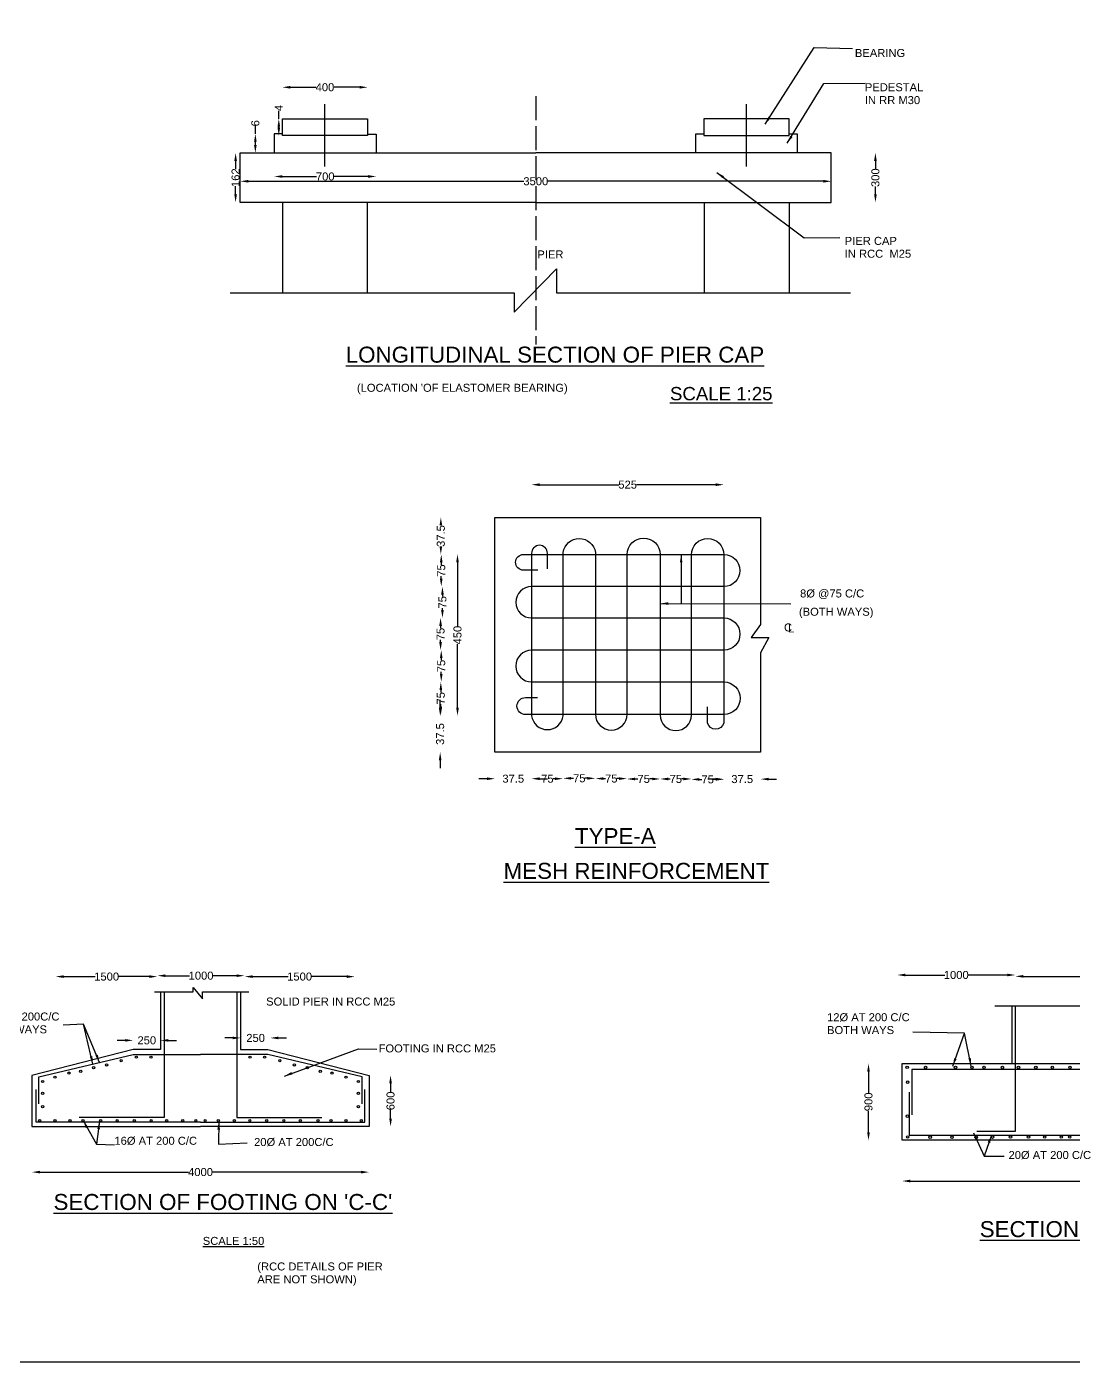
# Model space of a CAD drawing. Header units: millimetres. Extents: x -53248195 to -53221053, y 22139671 to 22157478.
# Drawn here: x -53244033 to -53236184, y 22139671 to 22149686 of the extents above; entities that cross this region are included whole.
import ezdxf

# ---------------------------------------------------------------- set-up
doc = ezdxf.new("R2010")
doc.units = ezdxf.units.MM
doc.header["$MEASUREMENT"] = 0
doc.linetypes.add('ACAD_ISO02W100', pattern=[15, 12, -3])
for name, color, linetype in [('DIMENSION', 7, 'Continuous'), ('DRAWING', 2, 'Continuous'), ('TEXT', 7, 'Continuous')]:
    doc.layers.add(name, color=color, linetype=linetype)
doc.styles.get("Standard").update_dxf_attribs({"font": 'arial.ttf', "height": 60})
doc.dimstyles.get("Standard").update_dxf_attribs({"dimtxt": 60, "dimasz": 60, "dimexe": 0.18, "dimexo": 0.0625, "dimgap": 0.09, "dimtad": 0, "dimdec": 0, "dimzin": 0, "dimdsep": 46, "dimtxsty": 'Standard', "dimcen": 0.09, "dimse1": 1, "dimse2": 1, "dimadec": 0, "dimazin": 0, "dimtfac": 1, "dimtdec": 0, "dimtofl": 0, "dimtmove": 0, "dimatfit": 3, "dimfxl": 1, "dimtolj": 1, "dimtzin": 0, "dimarcsym": 0})

# ---------------------------------------------------------------- blocks, each defined once
blk = doc.blocks.new('*D100')
at = {"layer": 'Defpoints', "color": 0, "transparency": 16777216}
for p in [(-53241476, 22149232), (-53242116, 22148996), (-53241476, 22148996)]:
    blk.add_point(p, dxfattribs=at)
at = {"layer": 'DIMENSION', "color": 0, "lineweight": -2, "transparency": 16777216}
for p, q in [((-53242056, 22149232), (-53241863, 22149232)), ((-53241536, 22149232), (-53241728, 22149232))]:
    blk.add_line(p, q, dxfattribs=at)
at = {"layer": 'DIMENSION', "color": 0, "transparency": 16777216}
for points in [[(-53242056, 22149242), (-53242056, 22149222), (-53242116, 22149232)], [(-53241536, 22149242), (-53241536, 22149222), (-53241476, 22149232)]]:
    blk.add_solid(points, dxfattribs=at)
at = {"layer": 'DIMENSION', "color": 0, "transparency": 16777216, "insert": (-53241796, 22149232), "char_height": 60, "attachment_point": 5}
blk.add_mtext('\\A1;400', dxfattribs=at)
blk = doc.blocks.new('*D101')
at = {"layer": 'Defpoints', "color": 0, "transparency": 16777216}
for p in [(-53242142, 22148996), (-53242116, 22148996), (-53242116, 22148871)]:
    blk.add_point(p, dxfattribs=at)
at = {"layer": 'DIMENSION', "color": 0, "lineweight": -2, "transparency": 16777216}
for p, q in [((-53242142, 22148996), (-53242142, 22149056)), ((-53242142, 22148931), (-53242142, 22148936))]:
    blk.add_line(p, q, dxfattribs=at)
at = {"layer": 'DIMENSION', "color": 0, "transparency": 16777216}
for points in [[(-53242152, 22148936), (-53242132, 22148936), (-53242142, 22148996)], [(-53242152, 22148931), (-53242132, 22148931), (-53242142, 22148871)]]:
    blk.add_solid(points, dxfattribs=at)
at = {"layer": 'DIMENSION', "color": 0, "transparency": 16777216, "insert": (-53242142, 22149077), "char_height": 60, "attachment_point": 5, "rotation": 90}
blk.add_mtext('\\A1;4', dxfattribs=at)
blk = doc.blocks.new('*D102')
at = {"layer": 'Defpoints', "color": 0, "transparency": 16777216}
for p in [(-53242318, 22148883), (-53242176, 22148883), (-53242176, 22148740)]:
    blk.add_point(p, dxfattribs=at)
at = {"layer": 'DIMENSION', "color": 0, "lineweight": -2, "transparency": 16777216}
for p, q in [((-53242318, 22148883), (-53242318, 22148943)), ((-53242318, 22148800), (-53242318, 22148823))]:
    blk.add_line(p, q, dxfattribs=at)
at = {"layer": 'DIMENSION', "color": 0, "transparency": 16777216}
for points in [[(-53242328, 22148823), (-53242308, 22148823), (-53242318, 22148883)], [(-53242328, 22148800), (-53242308, 22148800), (-53242318, 22148740)]]:
    blk.add_solid(points, dxfattribs=at)
at = {"layer": 'DIMENSION', "color": 0, "transparency": 16777216, "insert": (-53242318, 22148962), "char_height": 60, "attachment_point": 5, "rotation": 90}
blk.add_mtext('\\A1;6', dxfattribs=at)
blk = doc.blocks.new('*D103')
at = {"layer": 'Defpoints', "color": 0, "transparency": 16777216}
for p in [(-53242466, 22148740), (-53242431, 22148740), (-53242431, 22148369)]:
    blk.add_point(p, dxfattribs=at)
at = {"layer": 'DIMENSION', "color": 0, "lineweight": -2, "transparency": 16777216}
for p, q in [((-53242466, 22148680), (-53242466, 22148618)), ((-53242466, 22148429), (-53242466, 22148491))]:
    blk.add_line(p, q, dxfattribs=at)
at = {"layer": 'DIMENSION', "color": 0, "transparency": 16777216}
for points in [[(-53242476, 22148680), (-53242456, 22148680), (-53242466, 22148740)], [(-53242476, 22148429), (-53242456, 22148429), (-53242466, 22148369)]]:
    blk.add_solid(points, dxfattribs=at)
at = {"layer": 'DIMENSION', "color": 0, "transparency": 16777216, "insert": (-53242466, 22148554), "char_height": 60, "attachment_point": 5, "rotation": 90}
blk.add_mtext('\\A1;162', dxfattribs=at)
blk = doc.blocks.new('*D104')
at = {"layer": 'Defpoints', "color": 0, "transparency": 16777216}
for p in [(-53242176, 22148740), (-53241412, 22148740), (-53241412, 22148563)]:
    blk.add_point(p, dxfattribs=at)
at = {"layer": 'DIMENSION', "color": 0, "lineweight": -2, "transparency": 16777216}
for p, q in [((-53242116, 22148563), (-53241860, 22148563)), ((-53241472, 22148563), (-53241728, 22148563))]:
    blk.add_line(p, q, dxfattribs=at)
at = {"layer": 'DIMENSION', "color": 0, "transparency": 16777216}
for points in [[(-53242116, 22148573), (-53242116, 22148553), (-53242176, 22148563)], [(-53241472, 22148573), (-53241472, 22148553), (-53241412, 22148563)]]:
    blk.add_solid(points, dxfattribs=at)
at = {"layer": 'DIMENSION', "color": 0, "transparency": 16777216, "insert": (-53241794, 22148563), "char_height": 60, "attachment_point": 5}
blk.add_mtext('\\A1;700', dxfattribs=at)
blk = doc.blocks.new('*D105')
at = {"layer": 'Defpoints', "color": 0, "transparency": 16777216}
for p in [(-53237999, 22148527), (-53242431, 22148486), (-53237999, 22148486)]:
    blk.add_point(p, dxfattribs=at)
at = {"layer": 'DIMENSION', "color": 0, "lineweight": -2, "transparency": 16777216}
for p, q in [((-53242371, 22148527), (-53240305, 22148527)), ((-53238059, 22148527), (-53240126, 22148527))]:
    blk.add_line(p, q, dxfattribs=at)
at = {"layer": 'DIMENSION', "color": 0, "transparency": 16777216}
for points in [[(-53242371, 22148537), (-53242371, 22148517), (-53242431, 22148527)], [(-53238059, 22148537), (-53238059, 22148517), (-53237999, 22148527)]]:
    blk.add_solid(points, dxfattribs=at)
at = {"layer": 'DIMENSION', "color": 0, "transparency": 16777216, "insert": (-53240215, 22148527), "char_height": 60, "attachment_point": 5}
blk.add_mtext('\\A1;3500', dxfattribs=at)
blk = doc.blocks.new('*D106')
at = {"layer": 'Defpoints', "color": 0, "transparency": 16777216}
for p in [(-53237999, 22148740), (-53237668, 22148740), (-53237999, 22148369)]:
    blk.add_point(p, dxfattribs=at)
at = {"layer": 'DIMENSION', "color": 0, "lineweight": -2, "transparency": 16777216}
for p, q in [((-53237668, 22148680), (-53237668, 22148621)), ((-53237668, 22148429), (-53237668, 22148488))]:
    blk.add_line(p, q, dxfattribs=at)
at = {"layer": 'DIMENSION', "color": 0, "transparency": 16777216}
for points in [[(-53237678, 22148680), (-53237658, 22148680), (-53237668, 22148740)], [(-53237678, 22148429), (-53237658, 22148429), (-53237668, 22148369)]]:
    blk.add_solid(points, dxfattribs=at)
at = {"layer": 'DIMENSION', "color": 0, "transparency": 16777216, "insert": (-53237668, 22148554), "char_height": 60, "attachment_point": 5, "rotation": 90}
blk.add_mtext('\\A1;300', dxfattribs=at)
blk = doc.blocks.new('*D136')
at = {"layer": 'Defpoints', "color": 0, "transparency": 16777216}
for p in [(-53237467, 22141336), (-53233787, 22141336), (-53233787, 22141030)]:
    blk.add_point(p, dxfattribs=at)
at = {"layer": 'DIMENSION', "color": 0, "lineweight": -2, "transparency": 16777216}
for p, q in [((-53237407, 22141030), (-53235716, 22141030)), ((-53233847, 22141030), (-53235537, 22141030))]:
    blk.add_line(p, q, dxfattribs=at)
at = {"layer": 'DIMENSION', "color": 0, "transparency": 16777216}
for points in [[(-53237407, 22141040), (-53237407, 22141020), (-53237467, 22141030)], [(-53233847, 22141040), (-53233847, 22141020), (-53233787, 22141030)]]:
    blk.add_solid(points, dxfattribs=at)
at = {"layer": 'DIMENSION', "color": 0, "transparency": 16777216, "insert": (-53235627, 22141030), "char_height": 60, "attachment_point": 5}
blk.add_mtext('\\A1;5000', dxfattribs=at)
blk = doc.blocks.new('*D137')
at = {"layer": 'Defpoints', "color": 0, "transparency": 16777216}
for p in [(-53237720, 22141911), (-53237467, 22141911), (-53237467, 22141336)]:
    blk.add_point(p, dxfattribs=at)
at = {"layer": 'DIMENSION', "color": 0, "lineweight": -2, "transparency": 16777216}
for p, q in [((-53237720, 22141851), (-53237720, 22141690)), ((-53237720, 22141396), (-53237720, 22141557))]:
    blk.add_line(p, q, dxfattribs=at)
at = {"layer": 'DIMENSION', "color": 0, "transparency": 16777216}
for points in [[(-53237730, 22141851), (-53237710, 22141851), (-53237720, 22141911)], [(-53237730, 22141396), (-53237710, 22141396), (-53237720, 22141336)]]:
    blk.add_solid(points, dxfattribs=at)
at = {"layer": 'DIMENSION', "color": 0, "transparency": 16777216, "insert": (-53237720, 22141624), "char_height": 60, "attachment_point": 5, "rotation": 90}
blk.add_mtext('\\A1;900', dxfattribs=at)
blk = doc.blocks.new('*D138')
at = {"layer": 'Defpoints', "color": 0, "transparency": 16777216}
for p in [(-53234609, 22142565), (-53236619, 22142343), (-53234609, 22142343)]:
    blk.add_point(p, dxfattribs=at)
at = {"layer": 'DIMENSION', "color": 0, "lineweight": -2, "transparency": 16777216}
for p, q in [((-53236559, 22142565), (-53235704, 22142565)), ((-53234669, 22142565), (-53235525, 22142565))]:
    blk.add_line(p, q, dxfattribs=at)
at = {"layer": 'DIMENSION', "color": 0, "transparency": 16777216}
for points in [[(-53236559, 22142575), (-53236559, 22142555), (-53236619, 22142565)], [(-53234669, 22142575), (-53234669, 22142555), (-53234609, 22142565)]]:
    blk.add_solid(points, dxfattribs=at)
at = {"layer": 'DIMENSION', "color": 0, "transparency": 16777216, "insert": (-53235614, 22142565), "char_height": 60, "attachment_point": 5}
blk.add_mtext('\\A1;3000', dxfattribs=at)
blk = doc.blocks.new('*D140')
at = {"layer": 'Defpoints', "color": 0, "transparency": 16777216}
for p in [(-53237504, 22142575), (-53237504, 22142575), (-53236619, 22142565)]:
    blk.add_point(p, dxfattribs=at)
at = {"layer": 'DIMENSION', "color": 0, "lineweight": -2, "transparency": 16777216}
for p, q in [((-53237444, 22142575), (-53237148, 22142575)), ((-53236679, 22142575), (-53236975, 22142575))]:
    blk.add_line(p, q, dxfattribs=at)
at = {"layer": 'DIMENSION', "color": 0, "transparency": 16777216}
for points in [[(-53237444, 22142585), (-53237444, 22142565), (-53237504, 22142575)], [(-53236679, 22142585), (-53236679, 22142565), (-53236619, 22142575)]]:
    blk.add_solid(points, dxfattribs=at)
at = {"layer": 'DIMENSION', "color": 0, "transparency": 16777216, "insert": (-53237062, 22142575), "char_height": 60, "attachment_point": 5}
blk.add_mtext('\\A1;1000', dxfattribs=at)
blk = doc.blocks.new('*D156')
at = {"layer": 'Defpoints', "color": 0, "transparency": 16777216}
for p in [(-53243993, 22141439), (-53241466, 22141439), (-53241466, 22141097)]:
    blk.add_point(p, dxfattribs=at)
at = {"layer": 'DIMENSION', "color": 0, "lineweight": -2, "transparency": 16777216}
for p, q in [((-53243933, 22141097), (-53242820, 22141097)), ((-53241526, 22141097), (-53242638, 22141097))]:
    blk.add_line(p, q, dxfattribs=at)
at = {"layer": 'DIMENSION', "color": 0, "transparency": 16777216}
for points in [[(-53243933, 22141107), (-53243933, 22141087), (-53243993, 22141097)], [(-53241526, 22141107), (-53241526, 22141087), (-53241466, 22141097)]]:
    blk.add_solid(points, dxfattribs=at)
at = {"layer": 'DIMENSION', "color": 0, "transparency": 16777216, "insert": (-53242729, 22141097), "char_height": 60, "attachment_point": 5}
blk.add_mtext('\\A1;4000', dxfattribs=at)
blk = doc.blocks.new('*D158')
at = {"layer": 'Defpoints', "color": 0, "transparency": 16777216}
for p in [(-53243234, 22142017), (-53243030, 22142085), (-53243030, 22142017)]:
    blk.add_point(p, dxfattribs=at)
at = {"layer": 'DIMENSION', "color": 0, "lineweight": -2, "transparency": 16777216}
for p, q in [((-53243294, 22142085), (-53243354, 22142085)), ((-53242970, 22142085), (-53242910, 22142085))]:
    blk.add_line(p, q, dxfattribs=at)
at = {"layer": 'DIMENSION', "color": 0, "transparency": 16777216}
for points in [[(-53243294, 22142095), (-53243294, 22142075), (-53243234, 22142085)], [(-53242970, 22142095), (-53242970, 22142075), (-53243030, 22142085)]]:
    blk.add_solid(points, dxfattribs=at)
at = {"layer": 'DIMENSION', "color": 0, "transparency": 16777216, "insert": (-53243132, 22142085), "char_height": 60, "attachment_point": 5}
blk.add_mtext('\\A1;250', dxfattribs=at)
blk = doc.blocks.new('*D159')
at = {"layer": 'Defpoints', "color": 0, "transparency": 16777216}
for p in [(-53242428, 22142017), (-53242205, 22142103), (-53242205, 22142012)]:
    blk.add_point(p, dxfattribs=at)
at = {"layer": 'DIMENSION', "color": 0, "lineweight": -2, "transparency": 16777216}
for p, q in [((-53242488, 22142103), (-53242548, 22142103)), ((-53242145, 22142103), (-53242085, 22142103))]:
    blk.add_line(p, q, dxfattribs=at)
at = {"layer": 'DIMENSION', "color": 0, "transparency": 16777216}
for points in [[(-53242488, 22142113), (-53242488, 22142093), (-53242428, 22142103)], [(-53242145, 22142113), (-53242145, 22142093), (-53242205, 22142103)]]:
    blk.add_solid(points, dxfattribs=at)
at = {"layer": 'DIMENSION', "color": 0, "transparency": 16777216, "insert": (-53242316, 22142103), "char_height": 60, "attachment_point": 5}
blk.add_mtext('\\A1;250', dxfattribs=at)
blk = doc.blocks.new('*D160')
at = {"layer": 'Defpoints', "color": 0, "transparency": 16777216}
for p in [(-53241466, 22141823), (-53241466, 22141439), (-53241304, 22141439)]:
    blk.add_point(p, dxfattribs=at)
at = {"layer": 'DIMENSION', "color": 0, "lineweight": -2, "transparency": 16777216}
for p, q in [((-53241304, 22141763), (-53241304, 22141697)), ((-53241304, 22141499), (-53241304, 22141565))]:
    blk.add_line(p, q, dxfattribs=at)
at = {"layer": 'DIMENSION', "color": 0, "transparency": 16777216}
for points in [[(-53241314, 22141763), (-53241294, 22141763), (-53241304, 22141823)], [(-53241314, 22141499), (-53241294, 22141499), (-53241304, 22141439)]]:
    blk.add_solid(points, dxfattribs=at)
at = {"layer": 'DIMENSION', "color": 0, "transparency": 16777216, "insert": (-53241304, 22141631), "char_height": 60, "attachment_point": 5, "rotation": 90}
blk.add_mtext('\\A1;600', dxfattribs=at)
blk = doc.blocks.new('*D161')
at = {"layer": 'Defpoints', "color": 0, "transparency": 16777216}
for p in [(-53243815, 22142577), (-53243815, 22142563), (-53243052, 22142568)]:
    blk.add_point(p, dxfattribs=at)
at = {"layer": 'DIMENSION', "color": 0, "lineweight": -2, "transparency": 16777216}
for p, q in [((-53243755, 22142563), (-53243520, 22142563)), ((-53243112, 22142563), (-53243346, 22142563))]:
    blk.add_line(p, q, dxfattribs=at)
at = {"layer": 'DIMENSION', "color": 0, "transparency": 16777216}
for points in [[(-53243755, 22142573), (-53243755, 22142553), (-53243815, 22142563)], [(-53243112, 22142573), (-53243112, 22142553), (-53243052, 22142563)]]:
    blk.add_solid(points, dxfattribs=at)
at = {"layer": 'DIMENSION', "color": 0, "transparency": 16777216, "insert": (-53243433, 22142563), "char_height": 60, "attachment_point": 5}
blk.add_mtext('\\A1;1500', dxfattribs=at)
blk = doc.blocks.new('*D162')
at = {"layer": 'Defpoints', "color": 0, "transparency": 16777216}
for p in [(-53243052, 22142563), (-53242399, 22142570), (-53242399, 22142563)]:
    blk.add_point(p, dxfattribs=at)
at = {"layer": 'DIMENSION', "color": 0, "lineweight": -2, "transparency": 16777216}
for p, q in [((-53242992, 22142570), (-53242812, 22142570)), ((-53242459, 22142570), (-53242639, 22142570))]:
    blk.add_line(p, q, dxfattribs=at)
at = {"layer": 'DIMENSION', "color": 0, "transparency": 16777216}
for points in [[(-53242992, 22142580), (-53242992, 22142560), (-53243052, 22142570)], [(-53242459, 22142580), (-53242459, 22142560), (-53242399, 22142570)]]:
    blk.add_solid(points, dxfattribs=at)
at = {"layer": 'DIMENSION', "color": 0, "transparency": 16777216, "insert": (-53242725, 22142570), "char_height": 60, "attachment_point": 5}
blk.add_mtext('\\A1;1000', dxfattribs=at)
blk = doc.blocks.new('*D163')
at = {"layer": 'Defpoints', "color": 0, "transparency": 16777216}
for p in [(-53242399, 22142563), (-53241572, 22142575), (-53241572, 22142563)]:
    blk.add_point(p, dxfattribs=at)
at = {"layer": 'DIMENSION', "color": 0, "lineweight": -2, "transparency": 16777216}
for p, q in [((-53242339, 22142563), (-53242072, 22142563)), ((-53241632, 22142563), (-53241899, 22142563))]:
    blk.add_line(p, q, dxfattribs=at)
at = {"layer": 'DIMENSION', "color": 0, "transparency": 16777216}
for points in [[(-53242339, 22142573), (-53242339, 22142553), (-53242399, 22142563)], [(-53241632, 22142573), (-53241632, 22142553), (-53241572, 22142563)]]:
    blk.add_solid(points, dxfattribs=at)
at = {"layer": 'DIMENSION', "color": 0, "transparency": 16777216, "insert": (-53241986, 22142563), "char_height": 60, "attachment_point": 5}
blk.add_mtext('\\A1;1500', dxfattribs=at)
blk = doc.blocks.new('*D164')
at = {"layer": 'Defpoints', "color": 0, "transparency": 16777216}
for p in [(-53238805, 22144528), (-53238529, 22144528), (-53238529, 22144044)]:
    blk.add_point(p, dxfattribs=at)
at = {"layer": 'DIMENSION', "color": 0, "lineweight": -2, "transparency": 16777216}
for p, q in [((-53238865, 22144044), (-53238925, 22144044)), ((-53238469, 22144044), (-53238409, 22144044))]:
    blk.add_line(p, q, dxfattribs=at)
at = {"layer": 'DIMENSION', "color": 0, "transparency": 16777216}
for points in [[(-53238865, 22144054), (-53238865, 22144034), (-53238805, 22144044)], [(-53238469, 22144054), (-53238469, 22144034), (-53238529, 22144044)]]:
    blk.add_solid(points, dxfattribs=at)
at = {"layer": 'DIMENSION', "color": 0, "transparency": 16777216, "insert": (-53238667, 22144044), "char_height": 60, "attachment_point": 5}
blk.add_mtext('\\A1;37.5', dxfattribs=at)
blk = doc.blocks.new('*D165')
at = {"layer": 'Defpoints', "color": 0, "transparency": 16777216}
for p in [(-53239048, 22144528), (-53238805, 22144528), (-53239048, 22144042)]:
    blk.add_point(p, dxfattribs=at)
at = {"layer": 'DIMENSION', "color": 0, "lineweight": -2, "transparency": 16777216}
for p, q in [((-53238988, 22144042), (-53238969, 22144042)), ((-53238865, 22144042), (-53238883, 22144042))]:
    blk.add_line(p, q, dxfattribs=at)
at = {"layer": 'DIMENSION', "color": 0, "transparency": 16777216}
for points in [[(-53238988, 22144052), (-53238988, 22144032), (-53239048, 22144042)], [(-53238865, 22144052), (-53238865, 22144032), (-53238805, 22144042)]]:
    blk.add_solid(points, dxfattribs=at)
at = {"layer": 'DIMENSION', "color": 0, "transparency": 16777216, "insert": (-53238926, 22144042), "char_height": 60, "attachment_point": 5}
blk.add_mtext('\\A1;75', dxfattribs=at)
blk = doc.blocks.new('*D166')
at = {"layer": 'Defpoints', "color": 0, "transparency": 16777216}
for p in [(-53239282, 22144528), (-53239048, 22144528), (-53239282, 22144045)]:
    blk.add_point(p, dxfattribs=at)
at = {"layer": 'DIMENSION', "color": 0, "lineweight": -2, "transparency": 16777216}
for p, q in [((-53239222, 22144045), (-53239208, 22144045)), ((-53239108, 22144045), (-53239122, 22144045))]:
    blk.add_line(p, q, dxfattribs=at)
at = {"layer": 'DIMENSION', "color": 0, "transparency": 16777216}
for points in [[(-53239222, 22144055), (-53239222, 22144035), (-53239282, 22144045)], [(-53239108, 22144055), (-53239108, 22144035), (-53239048, 22144045)]]:
    blk.add_solid(points, dxfattribs=at)
at = {"layer": 'DIMENSION', "color": 0, "transparency": 16777216, "insert": (-53239165, 22144045), "char_height": 60, "attachment_point": 5}
blk.add_mtext('\\A1;75', dxfattribs=at)
blk = doc.blocks.new('*D167')
at = {"layer": 'Defpoints', "color": 0, "transparency": 16777216}
for p in [(-53239531, 22144531), (-53239282, 22144528), (-53239531, 22144045)]:
    blk.add_point(p, dxfattribs=at)
at = {"layer": 'DIMENSION', "color": 0, "lineweight": -2, "transparency": 16777216}
for p, q in [((-53239471, 22144045), (-53239449, 22144045)), ((-53239342, 22144045), (-53239363, 22144045))]:
    blk.add_line(p, q, dxfattribs=at)
at = {"layer": 'DIMENSION', "color": 0, "transparency": 16777216}
for points in [[(-53239471, 22144055), (-53239471, 22144035), (-53239531, 22144045)], [(-53239342, 22144055), (-53239342, 22144035), (-53239282, 22144045)]]:
    blk.add_solid(points, dxfattribs=at)
at = {"layer": 'DIMENSION', "color": 0, "transparency": 16777216, "insert": (-53239406, 22144045), "char_height": 60, "attachment_point": 5}
blk.add_mtext('\\A1;75', dxfattribs=at)
blk = doc.blocks.new('*D168')
at = {"layer": 'Defpoints', "color": 0, "transparency": 16777216}
for p in [(-53239768, 22144528), (-53239531, 22144531), (-53239768, 22144048)]:
    blk.add_point(p, dxfattribs=at)
at = {"layer": 'DIMENSION', "color": 0, "lineweight": -2, "transparency": 16777216}
for p, q in [((-53239708, 22144048), (-53239692, 22144048)), ((-53239591, 22144048), (-53239606, 22144048))]:
    blk.add_line(p, q, dxfattribs=at)
at = {"layer": 'DIMENSION', "color": 0, "transparency": 16777216}
for points in [[(-53239708, 22144058), (-53239708, 22144038), (-53239768, 22144048)], [(-53239591, 22144058), (-53239591, 22144038), (-53239531, 22144048)]]:
    blk.add_solid(points, dxfattribs=at)
at = {"layer": 'DIMENSION', "color": 0, "transparency": 16777216, "insert": (-53239649, 22144048), "char_height": 60, "attachment_point": 5}
blk.add_mtext('\\A1;75', dxfattribs=at)
blk = doc.blocks.new('*D169')
at = {"layer": 'Defpoints', "color": 0, "transparency": 16777216}
for p in [(-53240010, 22144531), (-53239768, 22144531), (-53240010, 22144050)]:
    blk.add_point(p, dxfattribs=at)
at = {"layer": 'DIMENSION', "color": 0, "lineweight": -2, "transparency": 16777216}
for p, q in [((-53239950, 22144050), (-53239932, 22144050)), ((-53239828, 22144050), (-53239846, 22144050))]:
    blk.add_line(p, q, dxfattribs=at)
at = {"layer": 'DIMENSION', "color": 0, "transparency": 16777216}
for points in [[(-53239950, 22144060), (-53239950, 22144040), (-53240010, 22144050)], [(-53239828, 22144060), (-53239828, 22144040), (-53239768, 22144050)]]:
    blk.add_solid(points, dxfattribs=at)
at = {"layer": 'DIMENSION', "color": 0, "transparency": 16777216, "insert": (-53239889, 22144050), "char_height": 60, "attachment_point": 5}
blk.add_mtext('\\A1;75', dxfattribs=at)
blk = doc.blocks.new('*D170')
at = {"layer": 'Defpoints', "color": 0, "transparency": 16777216}
for p in [(-53240247, 22144528), (-53240010, 22144531), (-53240247, 22144047)]:
    blk.add_point(p, dxfattribs=at)
at = {"layer": 'DIMENSION', "color": 0, "lineweight": -2, "transparency": 16777216}
for p, q in [((-53240187, 22144047), (-53240171, 22144047)), ((-53240070, 22144047), (-53240085, 22144047))]:
    blk.add_line(p, q, dxfattribs=at)
at = {"layer": 'DIMENSION', "color": 0, "transparency": 16777216}
for points in [[(-53240187, 22144057), (-53240187, 22144037), (-53240247, 22144047)], [(-53240070, 22144057), (-53240070, 22144037), (-53240010, 22144047)]]:
    blk.add_solid(points, dxfattribs=at)
at = {"layer": 'DIMENSION', "color": 0, "transparency": 16777216, "insert": (-53240128, 22144047), "char_height": 60, "attachment_point": 5}
blk.add_mtext('\\A1;75', dxfattribs=at)
blk = doc.blocks.new('*D171')
at = {"layer": 'Defpoints', "color": 0, "transparency": 16777216}
for p in [(-53240521, 22144528), (-53240247, 22144528), (-53240521, 22144047)]:
    blk.add_point(p, dxfattribs=at)
at = {"layer": 'DIMENSION', "color": 0, "lineweight": -2, "transparency": 16777216}
for p, q in [((-53240581, 22144047), (-53240641, 22144047)), ((-53240187, 22144047), (-53240127, 22144047))]:
    blk.add_line(p, q, dxfattribs=at)
at = {"layer": 'DIMENSION', "color": 0, "transparency": 16777216}
for points in [[(-53240581, 22144057), (-53240581, 22144037), (-53240521, 22144047)], [(-53240187, 22144057), (-53240187, 22144037), (-53240247, 22144047)]]:
    blk.add_solid(points, dxfattribs=at)
at = {"layer": 'DIMENSION', "color": 0, "transparency": 16777216, "insert": (-53240384, 22144047), "char_height": 60, "attachment_point": 5}
blk.add_mtext('\\A1;37.5', dxfattribs=at)
blk = doc.blocks.new('*D172')
at = {"layer": 'Defpoints', "color": 0, "transparency": 16777216}
for p in [(-53240247, 22146252), (-53240247, 22145738), (-53238805, 22145727)]:
    blk.add_point(p, dxfattribs=at)
at = {"layer": 'DIMENSION', "color": 0, "lineweight": -2, "transparency": 16777216}
for p, q in [((-53240187, 22146252), (-53239592, 22146252)), ((-53238865, 22146252), (-53239459, 22146252))]:
    blk.add_line(p, q, dxfattribs=at)
at = {"layer": 'DIMENSION', "color": 0, "transparency": 16777216}
for points in [[(-53240187, 22146262), (-53240187, 22146242), (-53240247, 22146252)], [(-53238865, 22146262), (-53238865, 22146242), (-53238805, 22146252)]]:
    blk.add_solid(points, dxfattribs=at)
at = {"layer": 'DIMENSION', "color": 0, "transparency": 16777216, "insert": (-53239526, 22146252), "char_height": 60, "attachment_point": 5}
blk.add_mtext('\\A1;525', dxfattribs=at)
blk = doc.blocks.new('*D173')
at = {"layer": 'Defpoints', "color": 0, "transparency": 16777216}
for p in [(-53240247, 22145729), (-53240802, 22144519), (-53240247, 22144519)]:
    blk.add_point(p, dxfattribs=at)
at = {"layer": 'DIMENSION', "color": 0, "lineweight": -2, "transparency": 16777216}
for p, q in [((-53240802, 22145669), (-53240802, 22145191)), ((-53240802, 22144579), (-53240802, 22145056))]:
    blk.add_line(p, q, dxfattribs=at)
at = {"layer": 'DIMENSION', "color": 0, "transparency": 16777216}
for points in [[(-53240812, 22145669), (-53240792, 22145669), (-53240802, 22145729)], [(-53240812, 22144579), (-53240792, 22144579), (-53240802, 22144519)]]:
    blk.add_solid(points, dxfattribs=at)
at = {"layer": 'DIMENSION', "color": 0, "transparency": 16777216, "insert": (-53240802, 22145124), "char_height": 60, "attachment_point": 5, "rotation": 90}
blk.add_mtext('\\A1;450', dxfattribs=at)
blk = doc.blocks.new('*D174')
at = {"layer": 'Defpoints', "color": 0, "transparency": 16777216}
for p in [(-53240247, 22144519), (-53240932, 22144245), (-53240247, 22144245)]:
    blk.add_point(p, dxfattribs=at)
at = {"layer": 'DIMENSION', "color": 0, "lineweight": -2, "transparency": 16777216}
for p, q in [((-53240932, 22144579), (-53240932, 22144639)), ((-53240932, 22144185), (-53240932, 22144125))]:
    blk.add_line(p, q, dxfattribs=at)
at = {"layer": 'DIMENSION', "color": 0, "transparency": 16777216}
for points in [[(-53240942, 22144579), (-53240922, 22144579), (-53240932, 22144519)], [(-53240942, 22144185), (-53240922, 22144185), (-53240932, 22144245)]]:
    blk.add_solid(points, dxfattribs=at)
at = {"layer": 'DIMENSION', "color": 0, "transparency": 16777216, "insert": (-53240932, 22144382), "char_height": 60, "attachment_point": 5, "rotation": 90}
blk.add_mtext('\\A1;37.5', dxfattribs=at)
blk = doc.blocks.new('*D175')
at = {"layer": 'Defpoints', "color": 0, "transparency": 16777216}
for p in [(-53240927, 22144773), (-53240247, 22144773), (-53240247, 22144528)]:
    blk.add_point(p, dxfattribs=at)
at = {"layer": 'DIMENSION', "color": 0, "lineweight": -2, "transparency": 16777216}
for p, q in [((-53240927, 22144713), (-53240927, 22144693)), ((-53240927, 22144588), (-53240927, 22144607))]:
    blk.add_line(p, q, dxfattribs=at)
at = {"layer": 'DIMENSION', "color": 0, "transparency": 16777216}
for points in [[(-53240937, 22144713), (-53240917, 22144713), (-53240927, 22144773)], [(-53240937, 22144588), (-53240917, 22144588), (-53240927, 22144528)]]:
    blk.add_solid(points, dxfattribs=at)
at = {"layer": 'DIMENSION', "color": 0, "transparency": 16777216, "insert": (-53240927, 22144650), "char_height": 60, "attachment_point": 5, "rotation": 90}
blk.add_mtext('\\A1;75', dxfattribs=at)
blk = doc.blocks.new('*D176')
at = {"layer": 'Defpoints', "color": 0, "transparency": 16777216}
for p in [(-53240924, 22145011), (-53240247, 22145011), (-53240247, 22144773)]:
    blk.add_point(p, dxfattribs=at)
at = {"layer": 'DIMENSION', "color": 0, "lineweight": -2, "transparency": 16777216}
for p, q in [((-53240924, 22144951), (-53240924, 22144935)), ((-53240924, 22144833), (-53240924, 22144849))]:
    blk.add_line(p, q, dxfattribs=at)
at = {"layer": 'DIMENSION', "color": 0, "transparency": 16777216}
for points in [[(-53240934, 22144951), (-53240914, 22144951), (-53240924, 22145011)], [(-53240934, 22144833), (-53240914, 22144833), (-53240924, 22144773)]]:
    blk.add_solid(points, dxfattribs=at)
at = {"layer": 'DIMENSION', "color": 0, "transparency": 16777216, "insert": (-53240924, 22144892), "char_height": 60, "attachment_point": 5, "rotation": 90}
blk.add_mtext('\\A1;75', dxfattribs=at)
blk = doc.blocks.new('*D177')
at = {"layer": 'Defpoints', "color": 0, "transparency": 16777216}
for p in [(-53240929, 22145253), (-53240247, 22145253), (-53240247, 22145011)]:
    blk.add_point(p, dxfattribs=at)
at = {"layer": 'DIMENSION', "color": 0, "lineweight": -2, "transparency": 16777216}
for p, q in [((-53240929, 22145193), (-53240929, 22145175)), ((-53240929, 22145071), (-53240929, 22145089))]:
    blk.add_line(p, q, dxfattribs=at)
at = {"layer": 'DIMENSION', "color": 0, "transparency": 16777216}
for points in [[(-53240939, 22145193), (-53240919, 22145193), (-53240929, 22145253)], [(-53240939, 22145071), (-53240919, 22145071), (-53240929, 22145011)]]:
    blk.add_solid(points, dxfattribs=at)
at = {"layer": 'DIMENSION', "color": 0, "transparency": 16777216, "insert": (-53240929, 22145132), "char_height": 60, "attachment_point": 5, "rotation": 90}
blk.add_mtext('\\A1;75', dxfattribs=at)
blk = doc.blocks.new('*D178')
at = {"layer": 'Defpoints', "color": 0, "transparency": 16777216}
for p in [(-53240915, 22145488), (-53240247, 22145488), (-53240247, 22145253)]:
    blk.add_point(p, dxfattribs=at)
at = {"layer": 'DIMENSION', "color": 0, "lineweight": -2, "transparency": 16777216}
for p, q in [((-53240915, 22145428), (-53240915, 22145413)), ((-53240915, 22145313), (-53240915, 22145327))]:
    blk.add_line(p, q, dxfattribs=at)
at = {"layer": 'DIMENSION', "color": 0, "transparency": 16777216}
for points in [[(-53240925, 22145428), (-53240905, 22145428), (-53240915, 22145488)], [(-53240925, 22145313), (-53240905, 22145313), (-53240915, 22145253)]]:
    blk.add_solid(points, dxfattribs=at)
at = {"layer": 'DIMENSION', "color": 0, "transparency": 16777216, "insert": (-53240915, 22145370), "char_height": 60, "attachment_point": 5, "rotation": 90}
blk.add_mtext('\\A1;75', dxfattribs=at)
blk = doc.blocks.new('*D179')
at = {"layer": 'Defpoints', "color": 0, "transparency": 16777216}
for p in [(-53240924, 22145729), (-53240247, 22145729), (-53240247, 22145488)]:
    blk.add_point(p, dxfattribs=at)
at = {"layer": 'DIMENSION', "color": 0, "lineweight": -2, "transparency": 16777216}
for p, q in [((-53240924, 22145669), (-53240924, 22145651)), ((-53240924, 22145548), (-53240924, 22145565))]:
    blk.add_line(p, q, dxfattribs=at)
at = {"layer": 'DIMENSION', "color": 0, "transparency": 16777216}
for points in [[(-53240934, 22145669), (-53240914, 22145669), (-53240924, 22145729)], [(-53240934, 22145548), (-53240914, 22145548), (-53240924, 22145488)]]:
    blk.add_solid(points, dxfattribs=at)
at = {"layer": 'DIMENSION', "color": 0, "transparency": 16777216, "insert": (-53240924, 22145608), "char_height": 60, "attachment_point": 5, "rotation": 90}
blk.add_mtext('\\A1;75', dxfattribs=at)
blk = doc.blocks.new('*D180')
at = {"layer": 'Defpoints', "color": 0, "transparency": 16777216}
for p in [(-53240927, 22146006), (-53240247, 22146006), (-53240247, 22145729)]:
    blk.add_point(p, dxfattribs=at)
at = {"layer": 'DIMENSION', "color": 0, "lineweight": -2, "transparency": 16777216}
for p, q in [((-53240927, 22145946), (-53240927, 22145945)), ((-53240927, 22145789), (-53240927, 22145789))]:
    blk.add_line(p, q, dxfattribs=at)
at = {"layer": 'DIMENSION', "color": 0, "transparency": 16777216}
for points in [[(-53240937, 22145946), (-53240917, 22145946), (-53240927, 22146006)], [(-53240937, 22145789), (-53240917, 22145789), (-53240927, 22145729)]]:
    blk.add_solid(points, dxfattribs=at)
at = {"layer": 'DIMENSION', "color": 0, "transparency": 16777216, "insert": (-53240927, 22145867), "char_height": 60, "attachment_point": 5, "rotation": 90}
blk.add_mtext('\\A1;37.5', dxfattribs=at)

msp = doc.modelspace()

# ---------------------------------------------------------------- linework, layer by layer
at = {"layer": 'DIMENSION', "color": 0}
msp.add_lwpolyline([(-53221052.6, 22139670.9), (-53248194.7, 22139670.9), (-53248194.7, 22157477.5), (-53221052.6, 22157477.5)], close=True, dxfattribs=at)
at = {"layer": 'DRAWING', "color": 0, "linetype": 'ACAD_ISO02W100', "ltscale": 15}
msp.add_lwpolyline([(-53240215.1, 22149164.7), (-53240215.1, 22147302)], dxfattribs=at)
at = {"layer": 'DRAWING', "color": 0}
for points in [[(-53241795.7, 22148638.5), (-53241795.7, 22149106.1)], [(-53238634.5, 22148638.5), (-53238634.5, 22149106.1)], [(-53242115.6, 22148882.5), (-53242176.1, 22148882.5), (-53242176.1, 22148740.1)], [(-53241475.9, 22148881.5), (-53241411.8, 22148881.5), (-53241411.8, 22148740.1)], [(-53238954.3, 22148881.5), (-53239018.4, 22148881.5), (-53239018.4, 22148740.1)], [(-53238314.6, 22148882.5), (-53238254.1, 22148882.5), (-53238254.1, 22148740.1)], [(-53240215.1, 22148368.5), (-53242431.4, 22148368.5), (-53242431.4, 22148740.1), (-53240215.1, 22148740.1)], [(-53240215.1, 22148368.5), (-53237998.8, 22148368.5), (-53237998.8, 22148740.1), (-53240215.1, 22148740.1)], [(-53242114.6, 22148368.5), (-53242114.6, 22147691.4)], [(-53241478.3, 22148368.5), (-53241478.3, 22147691.4)], [(-53238951.9, 22148368.5), (-53238951.9, 22147691.4)], [(-53238315.6, 22148368.5), (-53238315.6, 22147691.4)], [(-53242507.2, 22147691.4), (-53240376.4, 22147691.4), (-53240376.4, 22147545.2), (-53240059.6, 22147871.2), (-53240059.6, 22147691.4), (-53237854.4, 22147691.4)], [(-53238529, 22144990.2), (-53238529, 22144245), (-53240521.2, 22144245), (-53240521.2, 22146005.6), (-53238529, 22146005.6), (-53238529, 22145203.9)], [(-53238529, 22145203.9), (-53238601, 22145105.2), (-53238466.3, 22145105.2), (-53238529, 22144990.2)], [(-53243030.1, 22142448.5), (-53243030.1, 22142017.4), (-53243233.8, 22142017.4), (-53243992.9, 22141822.7), (-53243992.9, 22141439.2), (-53242729.3, 22141439.2)], [(-53243002.6, 22142448.5), (-53243002.6, 22141507.7), (-53243640.4, 22141507.7)], [(-53243073.6, 22142448.5), (-53242783.4, 22142448.5), (-53242783.4, 22142481.4), (-53242713.9, 22142396.5), (-53242713.9, 22142448.5), (-53242367.6, 22142448.5)], [(-53242428.4, 22142448.5), (-53242428.4, 22142017.4), (-53242224.7, 22142017.4), (-53241465.7, 22141822.7), (-53241465.7, 22141439.2), (-53242729.3, 22141439.2)], [(-53242456, 22142448.5), (-53242456, 22141507.7), (-53241818.2, 22141507.7)], [(-53236619.4, 22142342.8), (-53236619.4, 22141401.8), (-53236908.5, 22141401.8)], [(-53236773.1, 22142342.8), (-53235742.7, 22142342.8), (-53235742.7, 22142377.6), (-53235659.9, 22142295.5), (-53235659.9, 22142342.8), (-53234478.2, 22142342.8)], [(-53236644.4, 22142342.8), (-53236644.4, 22141911.4)], [(-53243942.5, 22141608.3), (-53243942.5, 22141810.5), (-53243233.3, 22141978.7), (-53242729.3, 22141978.7)], [(-53241516, 22141608.3), (-53241516, 22141810.5), (-53242225.3, 22141978.7), (-53242729.3, 22141978.7)], [(-53235626.9, 22141335.7), (-53237466.9, 22141335.7), (-53237466.9, 22141911.4), (-53235626.9, 22141911.4)], [(-53235626.9, 22141866.6), (-53237395.5, 22141866.6), (-53237395.5, 22141527)], [(-53242729.3, 22141472), (-53243960.4, 22141472), (-53243960.4, 22141716.7)], [(-53242729.3, 22141472), (-53241498.2, 22141472), (-53241498.2, 22141716.7)], [(-53237415.5, 22141696.6), (-53237415.5, 22141374), (-53235626.9, 22141374)]]:
    msp.add_lwpolyline(points, dxfattribs=at)
for points in [[(-53242115.6, 22148996.3), (-53241475.9, 22148996.3), (-53241475.9, 22148871.4), (-53242115.6, 22148871.4)], [(-53238314.6, 22148996.3), (-53238954.3, 22148996.3), (-53238954.3, 22148871.4), (-53238314.6, 22148871.4)]]:
    msp.add_lwpolyline(points, close=True, dxfattribs=at)
for points in [[(-53240127.3, 22145621.3), (-53240127.3, 22145737.6, 1), (-53240246.5, 22145737.6), (-53240246.5, 22144519.1, 0.8795211), (-53240009.7, 22144519.1), (-53240009.7, 22145744.5, -0.8580246), (-53239768.1, 22145744.5), (-53239768.1, 22144530.8, 1), (-53239530.6, 22144530.8), (-53239530.6, 22145727.6, -1), (-53239282.1, 22145727.6), (-53239282.1, 22144524.8, 1), (-53239047.5, 22144524.8), (-53239047.5, 22145726.6, -1), (-53238805, 22145726.6), (-53238805, 22144462.9, -0.7176428), (-53238927.4, 22144462.9), (-53238927.4, 22144585.5)], [(-53240200.5, 22145610.6), (-53240307.6, 22145610.6, -1), (-53240307.6, 22145728.7), (-53238805, 22145728.7, -1), (-53238805, 22145487.5), (-53240246.5, 22145487.5, 1), (-53240246.5, 22145252.8), (-53238805, 22145252.8, -1), (-53238805, 22145010.6), (-53240246.5, 22145010.6, 1), (-53240246.5, 22144772.8), (-53238805, 22144772.8, -1), (-53238805, 22144528), (-53240291.9, 22144528, -1), (-53240291.9, 22144656), (-53240202.1, 22144656)]]:
    msp.add_lwpolyline(points, format="xyb", dxfattribs=at)
for centre, radius in [((-53243324, 22141933.6), 8.5), ((-53243210, 22141958.7), 8.5), ((-53243100.6, 22141958.7), 8.5), ((-53242357.9, 22141958.7), 8.5), ((-53242248.5, 22141958.7), 8.5), ((-53242134.6, 22141933.6), 8.5), ((-53243820.6, 22141809), 8.5), ((-53243716.4, 22141839.2), 8.5), ((-53243627.5, 22141852.3), 8.5), ((-53243530.9, 22141881), 8.5), ((-53243433.2, 22141900.7), 8.5), ((-53242025.4, 22141900.7), 8.5), ((-53241927.7, 22141881), 8.5), ((-53241831.1, 22141852.3), 8.5), ((-53241742.2, 22141839.2), 8.5), ((-53241637.9, 22141809), 8.5), ((-53237430.1, 22141882.9), 9.56), ((-53237291.8, 22141882.9), 9.56), ((-53237067.8, 22141882.9), 9.56), ((-53236944.2, 22141882.9), 9.56), ((-53236853.6, 22141882.9), 9.56), ((-53236715.9, 22141882.9), 9.56), ((-53236595, 22141882.9), 9.56), ((-53236464.9, 22141882.9), 9.56), ((-53236341.5, 22141882.9), 9.56), ((-53236209.2, 22141882.9), 9.56), ((-53243913.2, 22141776.5), 8.5), ((-53241545.3, 22141776.5), 8.5), ((-53237426.6, 22141771.8), 9.56), ((-53243913.2, 22141687.7), 8.5), ((-53241545.3, 22141687.7), 8.5), ((-53243913.2, 22141587.8), 8.5), ((-53241545.3, 22141587.8), 8.5), ((-53237428.3, 22141516.2), 9.56), ((-53243936.3, 22141484.1), 8.5), ((-53243819.6, 22141484.1), 8.5), ((-53243707.1, 22141484.1), 8.5), ((-53243609.9, 22141484.1), 8.5), ((-53243478.7, 22141484.1), 8.5), ((-53243354.2, 22141484.1), 8.5), ((-53243226.1, 22141484.1), 8.5), ((-53243099.1, 22141484.1), 8.5), ((-53242983.2, 22141484.1), 8.5), ((-53242862.6, 22141484.1), 8.5), ((-53242764.5, 22141484.1), 8.5), ((-53242694.1, 22141484.1), 8.5), ((-53242596, 22141484.1), 8.5), ((-53242475.3, 22141484.1), 8.5), ((-53242359.4, 22141484.1), 8.5), ((-53242232.4, 22141484.1), 8.5), ((-53242104.4, 22141484.1), 8.5), ((-53241979.8, 22141484.1), 8.5), ((-53241848.7, 22141484.1), 8.5), ((-53241751.4, 22141484.1), 8.5), ((-53241638.9, 22141484.1), 8.5), ((-53241522.3, 22141484.1), 8.5), ((-53237426.5, 22141360.4), 9.56), ((-53237257.9, 22141359.2), 9.56), ((-53237094.1, 22141358.6), 9.56), ((-53236912.5, 22141357.2), 9.56), ((-53236789.8, 22141359.6), 9.56), ((-53236655.4, 22141360.2), 9.56), ((-53236520.1, 22141360.2), 9.56), ((-53236398.6, 22141360.2), 9.56), ((-53236274, 22141360.2), 9.56), ((-53236211.2, 22141360.2), 9.56)]:
    msp.add_circle(centre, radius, dxfattribs=at)

# ---------------------------------------------------------------- texts
at = {"layer": 'TEXT', "color": 0}
for s, height, p in [('BEARING ', 60, (-53237821.9, 22149459.1)), ('PEDESTAL ', 60, (-53237747.2, 22149202.3)), ('IN RR M30', 60, (-53237747.2, 22149105.9)), ('PIER CAP ', 60, (-53237898.3, 22148050.2)), ('PIER', 60, (-53240203.2, 22147948.7)), ('IN RCC  M25', 60, (-53237898.3, 22147953.8)), ('%%ULONGITUDINAL SECTION OF PIER CAP', 120, (-53241640.5, 22147167.1)), ("(LOCATION 'OF ELASTOMER BEARING)", 60, (-53241556.3, 22146948.6)), ('%%USCALE 1:25', 100, (-53239208.7, 22146884.6)), ('8Ø @75 C/C', 60, (-53238233.2, 22145406.2)), ('(BOTH WAYS)', 60, (-53238241.6, 22145269.1)), ('C', 60, (-53238353.6, 22145151.5)), ('L', 60, (-53238322.9, 22145144.2)), ('%%UTYPE-A', 120, (-53239921.1, 22143556.7)), ('%%UMESH REINFORCEMENT', 120, (-53240456.6, 22143296.1)), ('SOLID PIER IN RCC M25', 60, (-53242237.2, 22142346)), ('12Ø AT 200C/C ', 60, (-53244383.2, 22142233.8)), ('12Ø AT 200 C/C ', 60, (-53238030.8, 22142228.6)), ('BOTH WAYS', 60, (-53244383.2, 22142137.4)), ('BOTH WAYS', 60, (-53238030.8, 22142132.2)), ('FOOTING IN RCC M25', 60, (-53241393.7, 22141994.7)), ('16Ø AT 200 C/C', 60, (-53243374.8, 22141302)), ('20Ø AT 200C/C', 60, (-53242327.4, 22141292.6)), ('20Ø AT 200 C/C', 60, (-53236670, 22141195.2)), ("%%USECTION OF FOOTING ON 'C-C'", 120, (-53243831.7, 22140813)), ("%%USECTION OF FOOTING ON 'D-D'", 120, (-53236886.1, 22140609.4)), ('%%USCALE 1:50', 60, (-53242712.2, 22140551.1)), ('(RCC DETAILS OF PIER ', 60, (-53242303.4, 22140359.5)), ('ARE NOT SHOWN)', 60, (-53242303.4, 22140263.1))]:
    msp.add_text(s, height=height, dxfattribs=at).set_placement(p)

# ---------------------------------------------------------------- dimensions: what is measured, and where the dimension line sits
at = {"layer": 'DIMENSION', "color": 0}
for base, p1, p2, text, picture, middle in [((-53241475.9, 22149232.2), (-53242115.6, 22148996.3), (-53241475.9, 22148996.3), '400', '*D100', (-53241795.7, 22149232.2)), ((-53241411.8, 22148563.2), (-53242176.1, 22148740.1), (-53241411.8, 22148740.1), '700', '*D104', (-53241794, 22148563.2)), ((-53237998.8, 22148527), (-53242431.4, 22148486), (-53237998.8, 22148486), '3500', '*D105', (-53240215.1, 22148527)), ((-53240246.5, 22146251.8), (-53238805, 22145726.6), (-53240246.5, 22145738.1), '525', '*D172', (-53239525.7, 22146251.8)), ((-53240521.2, 22144047), (-53240246.5, 22144528), (-53240521.2, 22144528), '37.5', '*D171', (-53240383.9, 22144047)), ((-53240246.5, 22144046.8), (-53240009.7, 22144530.8), (-53240246.5, 22144528), '75', '*D170', (-53240128.1, 22144046.8)), ((-53240009.7, 22144049.6), (-53239768.1, 22144530.8), (-53240009.7, 22144530.8), '75', '*D169', (-53239888.9, 22144049.6)), ((-53239768.1, 22144048), (-53239530.6, 22144530.8), (-53239768.1, 22144528), '75', '*D168', (-53239649.4, 22144048)), ((-53239530.6, 22144044.9), (-53239282.1, 22144528), (-53239530.6, 22144530.8), '75', '*D167', (-53239406.4, 22144044.9)), ((-53239282.1, 22144045.3), (-53239047.5, 22144528), (-53239282.1, 22144528), '75', '*D166', (-53239164.8, 22144045.3)), ((-53239047.5, 22144042.3), (-53238805, 22144528), (-53239047.5, 22144528), '75', '*D165', (-53238926.2, 22144042.3)), ((-53238529, 22144043.7), (-53238805, 22144528), (-53238529, 22144528), '37.5', '*D164', (-53238667, 22144043.7)), ((-53237503.8, 22142575.4), (-53236619.4, 22142565.3), (-53237503.8, 22142575.4), '1000', '*D140', (-53237061.6, 22142575.4)), ((-53243814.6, 22142562.6), (-53243051.5, 22142567.6), (-53243814.6, 22142577.4), '1500', '*D161', (-53243433.1, 22142562.6)), ((-53242399.3, 22142570), (-53243051.5, 22142562.6), (-53242399.3, 22142562.6), '1000', '*D162', (-53242725.4, 22142570)), ((-53241572.2, 22142562.6), (-53242399.3, 22142562.6), (-53241572.2, 22142574.9), '1500', '*D163', (-53241985.7, 22142562.6)), ((-53234609.4, 22142565.3), (-53236619.4, 22142342.8), (-53234609.4, 22142342.8), '3000', '*D138', (-53235614.4, 22142565.3)), ((-53243030.1, 22142084.8), (-53243233.8, 22142017.4), (-53243030.1, 22142017.4), '250', '*D158', (-53243132, 22142084.8)), ((-53242204.5, 22142102.6), (-53242428.4, 22142017.4), (-53242204.5, 22142012.2), '250', '*D159', (-53242316.5, 22142102.6)), ((-53241465.7, 22141096.7), (-53243992.9, 22141439.2), (-53241465.7, 22141439.2), '4000', '*D156', (-53242729.3, 22141096.7)), ((-53233786.8, 22141029.9), (-53237466.9, 22141335.7), (-53233786.8, 22141335.7), '5000', '*D136', (-53235626.9, 22141029.9))]:
    dim = msp.add_linear_dim(base=base, p1=p1, p2=p2, text=text, dimstyle='Standard', dxfattribs=at)
    dim.commit()
    dim.dimension.update_dxf_attribs({"geometry": picture, "text_midpoint": middle})
for base, p1, p2, text, picture, middle in [((-53242141.6, 22148996.3), (-53242115.6, 22148871.4), (-53242115.6, 22148996.3), '4', '*D101', (-53242141.6, 22149077.1)), ((-53242318.3, 22148882.5), (-53242176.1, 22148740.1), (-53242176.1, 22148882.5), '6', '*D102', (-53242318.3, 22148962.4)), ((-53242465.8, 22148740.1), (-53242431.4, 22148368.5), (-53242431.4, 22148740.1), '162', '*D103', (-53242465.8, 22148554.3)), ((-53237668.2, 22148740.1), (-53237998.8, 22148368.5), (-53237998.8, 22148740.1), '300', '*D106', (-53237668.2, 22148554.3)), ((-53240926.7, 22146005.6), (-53240246.5, 22145728.7), (-53240246.5, 22146005.6), '37.5', '*D180', (-53240926.7, 22145867.2)), ((-53240924.4, 22145728.7), (-53240246.5, 22145487.5), (-53240246.5, 22145728.7), '75', '*D179', (-53240924.4, 22145608.1)), ((-53240802.3, 22144519.1), (-53240246.5, 22145728.7), (-53240246.5, 22144519.1), '450', '*D173', (-53240802.3, 22145123.9)), ((-53240914.9, 22145487.5), (-53240246.5, 22145252.8), (-53240246.5, 22145487.5), '75', '*D178', (-53240914.9, 22145370.2)), ((-53240929.1, 22145252.8), (-53240246.5, 22145010.6), (-53240246.5, 22145252.8), '75', '*D177', (-53240929.1, 22145131.7)), ((-53240924.4, 22145010.6), (-53240246.5, 22144772.8), (-53240246.5, 22145010.6), '75', '*D176', (-53240924.4, 22144891.7)), ((-53240926.7, 22144772.8), (-53240246.5, 22144528), (-53240246.5, 22144772.8), '75', '*D175', (-53240926.7, 22144650.4)), ((-53240931.7, 22144245), (-53240246.5, 22144519.1), (-53240246.5, 22144245), '37.5', '*D174', (-53240931.7, 22144382.1)), ((-53237720.4, 22141911.4), (-53237466.9, 22141335.7), (-53237466.9, 22141911.4), '900', '*D137', (-53237720.4, 22141623.5)), ((-53241303.8, 22141439.2), (-53241465.7, 22141822.7), (-53241465.7, 22141439.2), '600', '*D160', (-53241303.8, 22141630.9))]:
    dim = msp.add_linear_dim(base=base, p1=p1, p2=p2, angle=90, text=text, dimstyle='Standard', dxfattribs=at)
    dim.commit()
    dim.dimension.update_dxf_attribs({"geometry": picture, "text_midpoint": middle})

# ---------------------------------------------------------------- leaders
for points in [[(-53238493.9, 22148955.6), (-53238127.1, 22149529.9), (-53237840.9, 22149521.8)], [(-53238329.4, 22148812.5), (-53238055.7, 22149260.5), (-53237745.1, 22149261.7)], [(-53238858.2, 22148594), (-53238203.3, 22148102.8), (-53237934, 22148105.5)], [(-53239124.7, 22145728.7), (-53239125.6, 22145360.2)], [(-53239282.1, 22145360.6), (-53238301.6, 22145358.2)], [(-53243485.6, 22141918.9), (-53243607.8, 22142206.1), (-53243759, 22142200)], [(-53243535.9, 22141907), (-53243607.8, 22142206.1)], [(-53237088.4, 22141891.9), (-53236999.8, 22142138.4), (-53237386.8, 22142147.3)], [(-53236949.3, 22141891), (-53236999.8, 22142138.4)], [(-53242100.1, 22141817.5), (-53241544.2, 22142020.5), (-53241407.7, 22142018.8)], [(-53243609.9, 22141484.1), (-53243508.9, 22141305.9), (-53243374.8, 22141302)], [(-53243485.9, 22141479.6), (-53243508.9, 22141305.9)], [(-53242592.4, 22141476.4), (-53242593.8, 22141306.8), (-53242378.3, 22141315.4)], [(-53236933.1, 22141392.2), (-53236852, 22141216.5), (-53236702, 22141216.5)], [(-53236797.8, 22141374), (-53236852, 22141216.5)]]:
    msp.add_leader(points, dimstyle='Standard', override={"dimgap": 0.09, "dimtad": 0}, dxfattribs=at)

doc.saveas('drawing.dxf')
